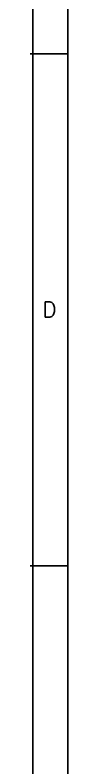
# Model space of a CAD drawing. Extents: x 2733443 to 3206532, y -1516114 to -1264405.
# Drawn here: x 2982526 to 2982917, y -1496899 to -1489060 of the extents above; entities that cross this region are included whole.
import ezdxf
from ezdxf.enums import TextEntityAlignment as Align

# ---------------------------------------------------------------- set-up
doc = ezdxf.new("R2010")
doc.units = 0
doc.header["$MEASUREMENT"] = 0
doc.layers.add('TITLE', color=7, linetype='Continuous')
doc.styles.add('ROMANS', font='romans.shx')

# ---------------------------------------------------------------- blocks, each defined once
blk = doc.blocks.new('A$C1BA14061')
at = {"layer": 'TITLE', "color": 7}
blk.add_line((0, -140464), (0, 0), dxfattribs=at)
at = {"layer": 'TITLE'}
blk.add_line((1204, -139174), (1204, -1290), dxfattribs=at)
at = {"layer": 'TITLE', "color": 0}
for p, q in [((-86, -52674), (1204, -52674)), ((-86, -70232), (1204, -70232))]:
    blk.add_line(p, q, dxfattribs=at)
at = {"layer": 'TITLE', "color": 0, "style": 'ROMANS', "width": 1}
blk.add_text('D', height=535, dxfattribs=at).set_placement((573, -61439), align=Align.MIDDLE)

msp = doc.modelspace()

# ---------------------------------------------------------------- block references
at = {"layer": 'TITLE', "xscale": 0.3035552556082519, "yscale": 0.3035553943041123, "zscale": 0.3035553665695551}
msp.add_blockref('A$C1BA14061', (2982551.6742, -1473475.6145), dxfattribs=at)

doc.saveas('drawing.dxf')
